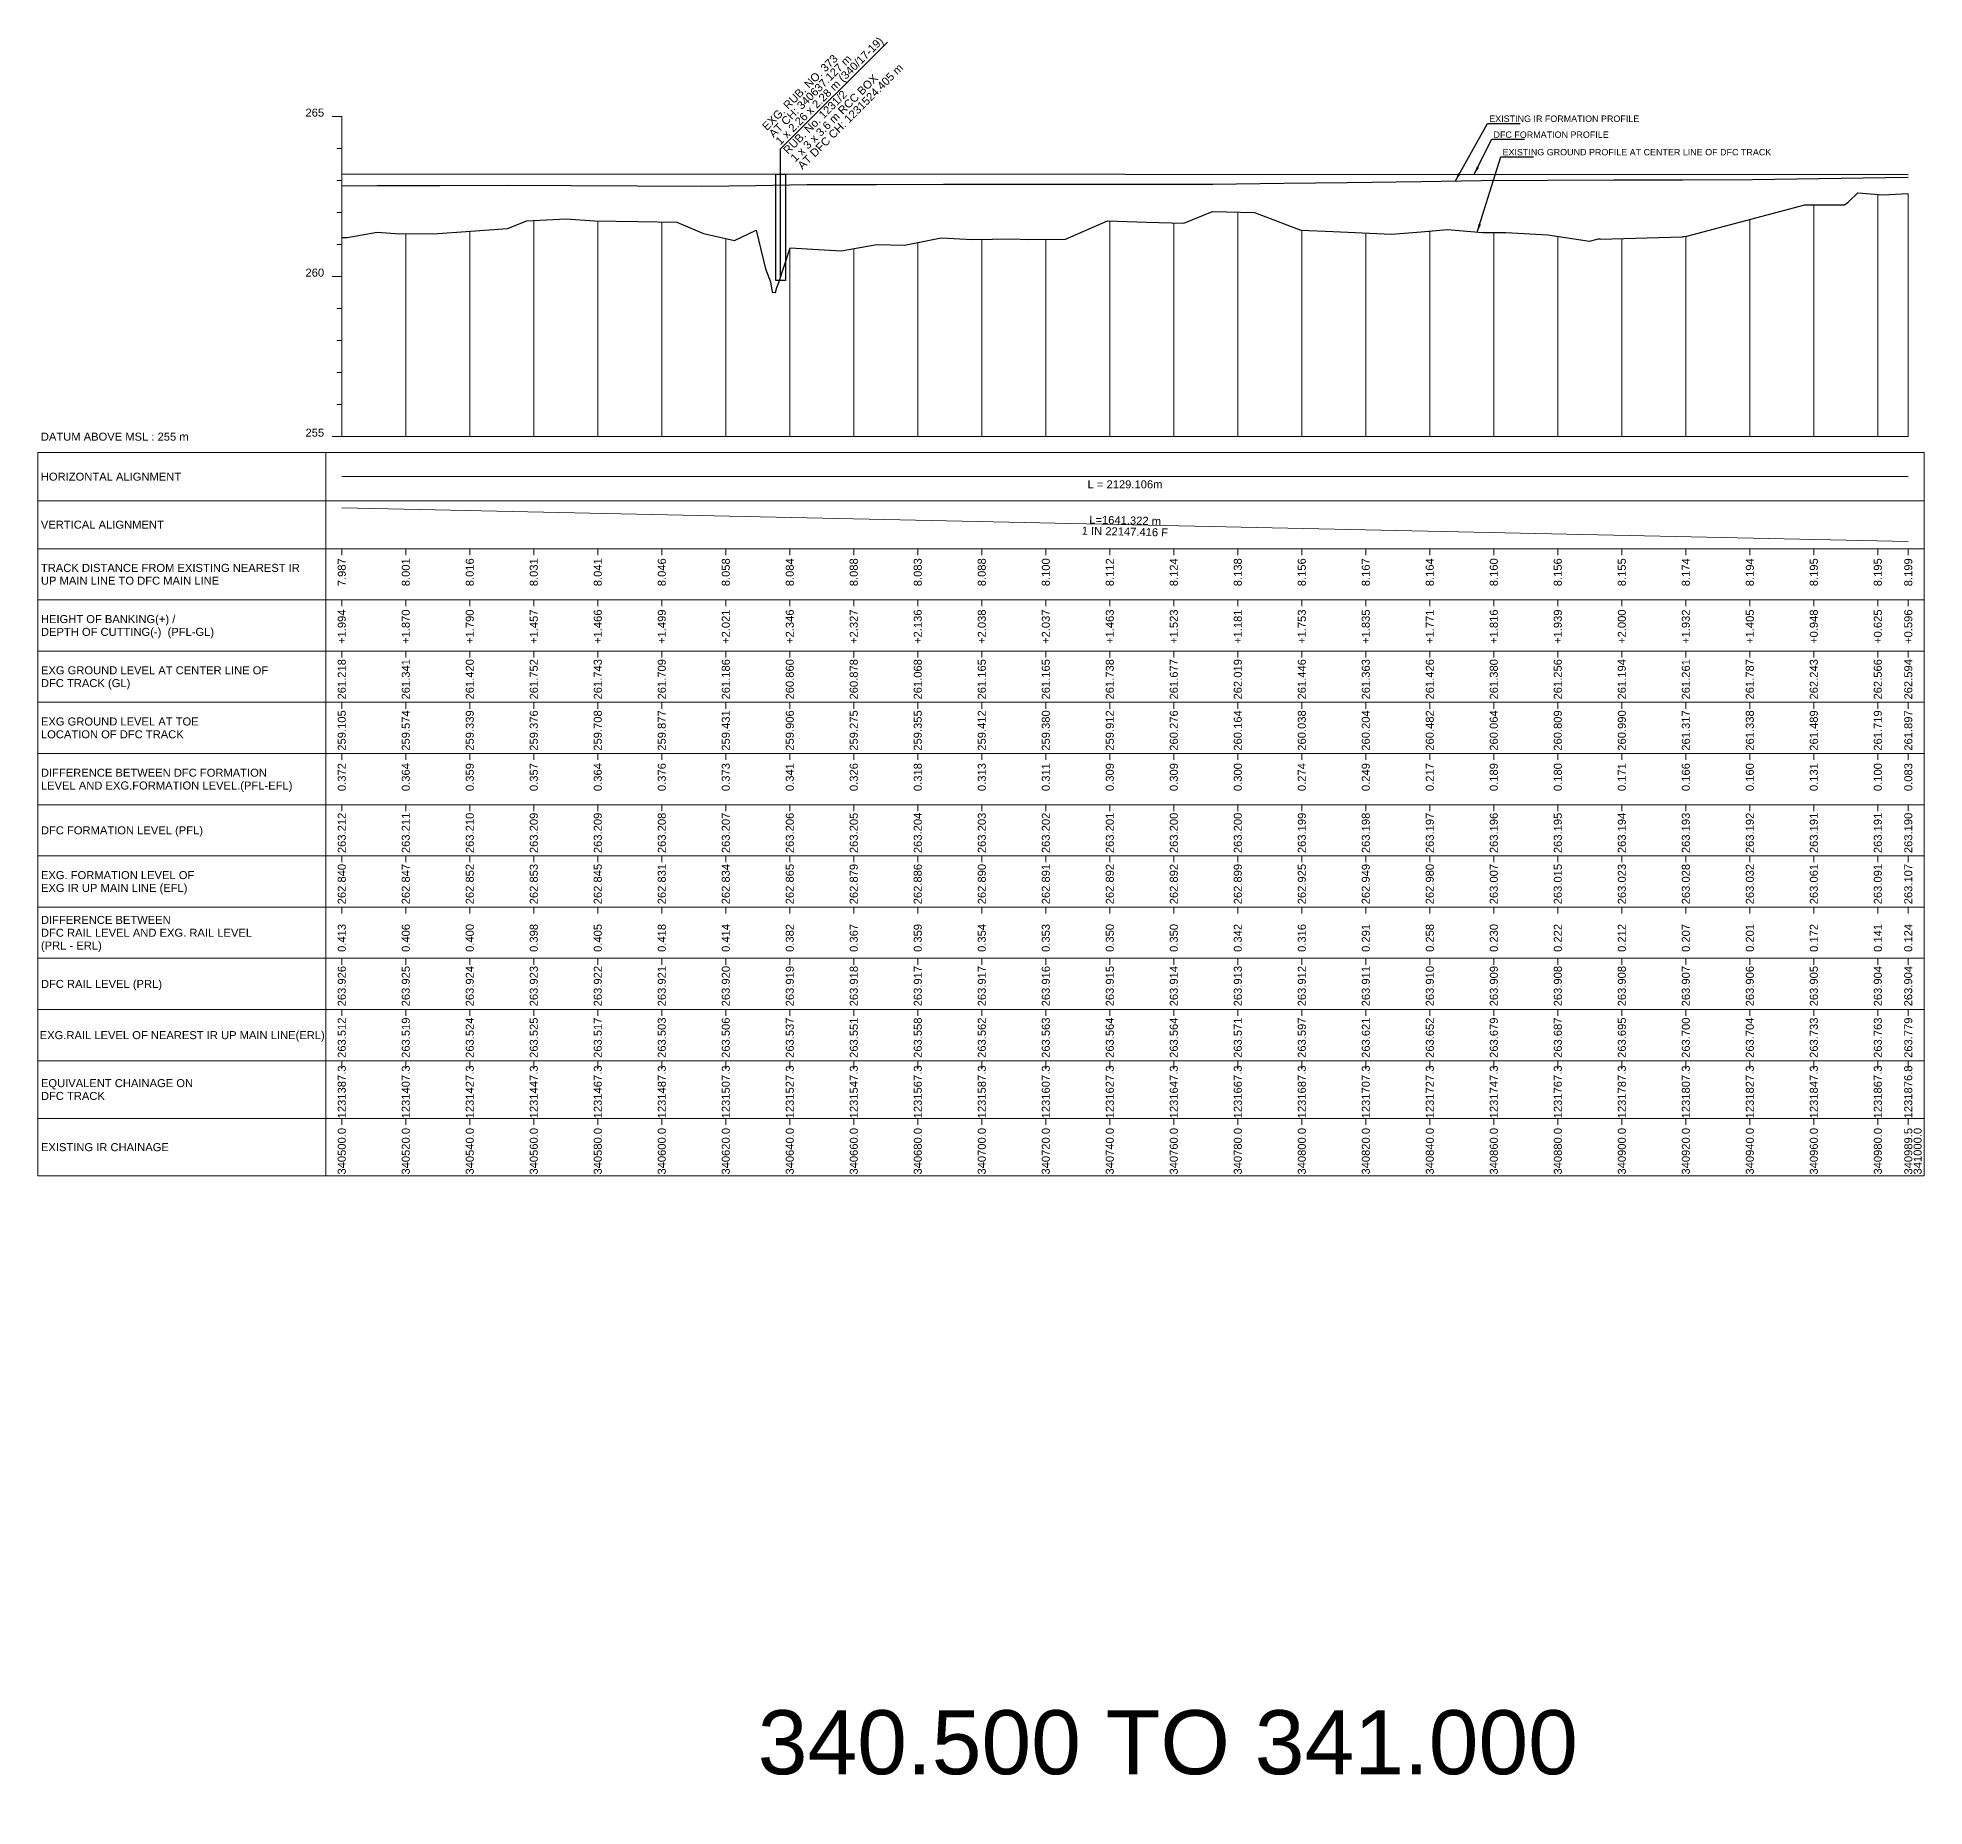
# Model space of a CAD drawing. Header units: metres. Extents: x 30905 to 43495, y -2428 to -1873.
# Drawn here: x 42905 to 43495, y -2428 to -1875 of the extents above; entities that cross this region are included whole.
import ezdxf
from ezdxf.enums import TextEntityAlignment as Align

# ---------------------------------------------------------------- set-up
doc = ezdxf.new("R2010")
doc.units = ezdxf.units.M
doc.header["$MEASUREMENT"] = 0
for name, color, linetype, lineweight in [('LS BRIDGE INDICATION', 10, 'Continuous', 30), ('LS CUT FILL', 10, 'Continuous', 0), ('LS DATUM', 7, 'Continuous', 0), ('LS DATUM X', 7, 'Continuous', 0), ('LS DATUM Y', 7, 'Continuous', 0), ('LS DIFF. EXG.RL & PRO. RL', 10, 'Continuous', 0), ('LS DIFF. PFL & EFL', 10, 'Continuous', 0), ('LS EXG FL', 7, 'Continuous', 0), ('LS EXG GL', 7, 'Continuous', 0), ('LS EXG GL AT PRO TOE', 7, 'Continuous', 0), ('LS EXG IR CH', 7, 'Continuous', 0), ('LS EXG RL', 7, 'Continuous', 0), ('LS EXG. FL', 7, 'Continuous', 0), ('LS EXG. GL', 7, 'Continuous', 0), ('LS EXG. GL AT PRO. TOE', 7, 'Continuous', 0), ('LS EXG. IR CH', 7, 'Continuous', 0), ('LS EXG. RL', 7, 'Continuous', 0), ('LS FRAME', 7, 'Continuous', 0), ('LS HORIZONTAL ALIGNMENT', 10, 'Continuous', 0), ('LS PFL-EFL', 10, 'Continuous', 0), ('LS PRL-ERL', 10, 'Continuous', 0), ('LS PRO FL', 10, 'Continuous', 0), ('LS PRO. CUT & FILL', 10, 'Continuous', 0), ('LS PRO. DFCC CH', 10, 'Continuous', 0), ('LS PRO. FL', 10, 'Continuous', 0), ('LS PRO. RL', 10, 'Continuous', 0), ('LS PROFILE EXG FL', 7, 'Continuous', 25), ('LS PROFILE EXG GL', 7, 'Continuous', 30), ('LS PROFILE PRO FL', 1, 'Continuous', 30), ('LS TICKS', 7, 'Continuous', 0), ('LS TRACK CENTER', 10, 'Continuous', 0), ("LS TRACK CENTER's", 10, 'Continuous', 0), ('LS VERTICAL ALIGNMENT', 10, 'Continuous', 0), ('Profile Grid', 7, 'Continuous', 0)]:
    doc.layers.add(name, color=color, linetype=linetype, lineweight=lineweight)
doc.layers.add("LS BRIDGE'S", color=7, linetype='Continuous')
doc.layers.add('ref text', color=3, linetype='Continuous')
doc.styles.get("Standard").update_dxf_attribs({"font": 'arial.ttf'})
doc.styles.add('Style-Arial', font='arial.ttf')
doc.styles.add('StyleArial', font='arial.ttf')
doc.dimstyles.get("Standard").update_dxf_attribs({"dimtxt": 5, "dimasz": 0.18, "dimexe": 0.18, "dimexo": 0.0625, "dimgap": 0.09, "dimtad": 0, "dimtih": 1, "dimtoh": 1, "dimdec": 4, "dimzin": 0, "dimdsep": 46, "dimtxsty": 'Standard', "dimcen": 0.09, "dimadec": 0, "dimazin": 0, "dimtfac": 1, "dimtdec": 4, "dimtofl": 0, "dimtmove": 0, "dimatfit": 3, "dimfxl": 1, "dimtolj": 1, "dimtzin": 0, "dimarcsym": 0})

msp = doc.modelspace()

# ---------------------------------------------------------------- linework, layer by layer
at = {"layer": 'LS BRIDGE INDICATION'}
msp.add_lwpolyline([(43135.63, -1917.93), (43138.63, -1917.93), (43138.63, -1951.2), (43135.63, -1951.2)], close=True, dxfattribs=at)
at = {"layer": "LS BRIDGE'S"}
msp.add_lwpolyline([(43137.13, -1950.14), (43137.13, -1910.08), (43170.51, -1876.69)], dxfattribs=at)
at = {"layer": 'LS DATUM X', "color": 7, "linetype": 'Continuous', "lineweight": 0}
msp.add_line((43000, -2000), (43489.52, -2000), dxfattribs=at)
at = {"layer": 'LS DATUM Y', "color": 7, "linetype": 'Continuous', "lineweight": 0}
for p, q in [((42997, -1900), (43000, -1900)), ((42997, -1900), (43000, -1900)), ((43000, -2000), (43000, -1900)), ((42998.5, -1910), (43000, -1910)), ((42998.5, -1920), (43000, -1920)), ((42998.5, -1930), (43000, -1930)), ((42998.5, -1940), (43000, -1940)), ((42997, -1950), (43000, -1950)), ((42998.5, -1960), (43000, -1960)), ((42998.5, -1970), (43000, -1970)), ((42998.5, -1980), (43000, -1980)), ((42998.5, -1990), (43000, -1990)), ((42997, -2000), (43000, -2000))]:
    msp.add_line(p, q, dxfattribs=at)
at = {"layer": 'LS FRAME'}
for points in [[(42995, -2231), (42905, -2231), (42905, -2005)], [(42905, -2005), (42995, -2005)], [(42995, -2020), (42905, -2020)], [(42995, -2035), (42905, -2035)], [(42995, -2051), (42905, -2051)], [(42905, -2051), (42995, -2051)], [(42995, -2067), (42905, -2067)], [(42905, -2067), (42995, -2067)], [(42995, -2083), (42905, -2083)], [(42905, -2083), (42995, -2083)], [(42995, -2099), (42905, -2099)], [(42995, -2115), (42905, -2115)], [(42905, -2115), (42995, -2115)], [(42995, -2131), (42905, -2131)], [(42905, -2131), (42995, -2131)], [(42995, -2147), (42905, -2147)], [(42905, -2147), (42995, -2147)], [(42995, -2163), (42905, -2163)], [(42905, -2163), (42995, -2163)], [(42995, -2179), (42905, -2179)], [(42995, -2195), (42905, -2195)], [(42995, -2213), (42905, -2213)]]:
    msp.add_lwpolyline(points, dxfattribs=at)
at = {"layer": 'LS FRAME', "color": 7, "linetype": 'Continuous', "lineweight": 0, "flags": 128}
for points in [[(42995, -2020), (43494.52, -2020), (43494.52, -2005), (42995, -2005), (42995, -2020)], [(42995, -2035), (43494.52, -2035), (43494.52, -2020), (42995, -2020), (42995, -2035)], [(42995, -2051), (43494.52, -2051), (43494.52, -2035), (42995, -2035), (42995, -2051)], [(42995, -2067), (43494.52, -2067), (43494.52, -2051), (42995, -2051), (42995, -2067)], [(42995, -2083), (43494.52, -2083), (43494.52, -2067), (42995, -2067), (42995, -2083)], [(42995, -2099), (43494.52, -2099), (43494.52, -2083), (42995, -2083), (42995, -2099)], [(42995, -2115), (43494.52, -2115), (43494.52, -2099), (42995, -2099), (42995, -2115)], [(42995, -2131), (43494.52, -2131), (43494.52, -2115), (42995, -2115), (42995, -2131)], [(42995, -2147), (43494.52, -2147), (43494.52, -2131), (42995, -2131), (42995, -2147)], [(42995, -2163), (43494.52, -2163), (43494.52, -2147), (42995, -2147), (42995, -2163)], [(42995, -2179), (43494.52, -2179), (43494.52, -2163), (42995, -2163), (42995, -2179)], [(42995, -2195), (43494.52, -2195), (43494.52, -2179), (42995, -2179), (42995, -2195)], [(42995, -2213), (43494.52, -2213), (43494.52, -2195), (42995, -2195), (42995, -2213)], [(42995, -2231), (43494.52, -2231), (43494.52, -2213), (42995, -2213), (42995, -2231)]]:
    msp.add_lwpolyline(points, close=True, dxfattribs=at)
at = {"layer": 'LS FRAME', "color": 7, "linetype": 'Continuous', "lineweight": 0}
msp.add_3dface([(42995, -2099), (42915, -2099), (42915, -2099)], dxfattribs=at)
at = {"layer": 'LS HORIZONTAL ALIGNMENT', "lineweight": 0, "flags": 128}
msp.add_lwpolyline([(43000, -2012.5), (43489.52, -2012.5)], dxfattribs=at)
at = {"layer": 'LS PROFILE EXG FL'}
msp.add_lwpolyline([(43000, -1921.6), (43011.02, -1921.55), (43030.68, -1921.5), (43051.68, -1921.45), (43071.63, -1921.49), (43092.39, -1921.63), (43112.54, -1921.77), (43129.37, -1921.51), (43145.34, -1921.26), (43167.16, -1921.18), (43188.01, -1921.1), (43209.49, -1921.09), (43230.37, -1921.08), (43251.43, -1921.06), (43272.17, -1921.11), (43294.39, -1920.81), (43314.19, -1920.6), (43337.19, -1920.24), (43356.15, -1919.94), (43376.8, -1919.86), (43397.63, -1919.77), (43419.12, -1919.72), (43440.83, -1919.67), (43461.6, -1919.37), (43482.36, -1919.06), (43489.52, -1918.93)], dxfattribs=at)
at = {"layer": 'LS PROFILE EXG GL', "flags": 128}
msp.add_lwpolyline([(43000, -1937.82), (43001.65, -1937.82), (43011.11, -1936.08), (43018.12, -1936.59), (43029.98, -1936.54), (43038.83, -1935.88), (43051.77, -1934.99), (43057.83, -1932.61), (43070.17, -1931.91), (43079.03, -1932.55), (43092.48, -1932.78), (43104.72, -1932.99), (43113.07, -1936.57), (43122.69, -1938.75), (43129.46, -1935.51), (43132.42, -1947.52), (43134.03, -1951.64), (43134.53, -1954.89), (43135.55, -1954.95), (43135.98, -1953.43), (43136.56, -1951.88), (43140.13, -1941.02), (43156.09, -1941.92), (43167.25, -1939.92), (43175.9, -1940.13), (43187.36, -1937.86), (43197.14, -1938.39), (43209.58, -1938.21), (43209.58, -1938.21), (43214.52, -1938.43), (43226.19, -1938.26), (43239.26, -1932.59), (43251.52, -1932.96), (43251.52, -1932.97), (43263.1, -1933.32), (43272.15, -1929.66), (43285.27, -1929.92), (43294.48, -1933.5), (43299.72, -1935.53), (43309.77, -1935.94), (43328.01, -1936.71), (43337.28, -1935.96), (43337.28, -1935.96), (43345.52, -1935.29), (43356.45, -1936.2), (43363.72, -1936.19), (43376.89, -1936.98), (43389.9, -1938.92), (43392.29, -1938.31), (43392.64, -1938.23), (43392.9, -1938.18), (43393.14, -1938.19), (43393.28, -1938.25), (43419, -1937.52), (43419.21, -1937.48), (43419.26, -1937.5), (43419.39, -1937.48), (43420.3, -1937.35), (43457.21, -1927.56), (43469.62, -1927.58), (43470.71, -1926.72), (43473.78, -1923.81), (43481.67, -1924.48), (43489.52, -1924.06)], dxfattribs=at)
at = {"layer": 'LS PROFILE PRO FL'}
msp.add_line((43000, -1917.88), (43489.52, -1918.1), dxfattribs=at)
at = {"layer": 'LS TICKS', "color": 7, "linetype": 'Continuous', "lineweight": 0, "flags": 128}
for points in [[(43000, -2037), (43000, -2035)], [(43020, -2037), (43020, -2035)], [(43040, -2037), (43040, -2035)], [(43060, -2037), (43060, -2035)], [(43080, -2037), (43080, -2035)], [(43100, -2037), (43100, -2035)], [(43120, -2037), (43120, -2035)], [(43140, -2037), (43140, -2035)], [(43159.99, -2037), (43159.99, -2035)], [(43179.99, -2037), (43179.99, -2035)], [(43200, -2037), (43200, -2035)], [(43220, -2037), (43220, -2035)], [(43240, -2037), (43240, -2035)], [(43260, -2037), (43260, -2035)], [(43280, -2037), (43280, -2035)], [(43300, -2037), (43300, -2035)], [(43319.99, -2037), (43319.99, -2035)], [(43339.99, -2037), (43339.99, -2035)], [(43359.99, -2037), (43359.99, -2035)], [(43379.99, -2037), (43379.99, -2035)], [(43400, -2037), (43400, -2035)], [(43420, -2037), (43420, -2035)], [(43440, -2037), (43440, -2035)], [(43459.99, -2037), (43459.99, -2035)], [(43479.99, -2037), (43479.99, -2035)], [(43489.52, -2037), (43489.52, -2035)], [(43000, -2053), (43000, -2051)], [(43020, -2053), (43020, -2051)], [(43040, -2053), (43040, -2051)], [(43060, -2053), (43060, -2051)], [(43080, -2053), (43080, -2051)], [(43100, -2053), (43100, -2051)], [(43120, -2053), (43120, -2051)], [(43140, -2053), (43140, -2051)], [(43159.99, -2053), (43159.99, -2051)], [(43179.99, -2053), (43179.99, -2051)], [(43200, -2053), (43200, -2051)], [(43220, -2053), (43220, -2051)], [(43240, -2053), (43240, -2051)], [(43260, -2053), (43260, -2051)], [(43280, -2053), (43280, -2051)], [(43300, -2053), (43300, -2051)], [(43319.99, -2053), (43319.99, -2051)], [(43339.99, -2053), (43339.99, -2051)], [(43359.99, -2053), (43359.99, -2051)], [(43379.99, -2053), (43379.99, -2051)], [(43400, -2053), (43400, -2051)], [(43420, -2053), (43420, -2051)], [(43440, -2053), (43440, -2051)], [(43459.99, -2053), (43459.99, -2051)], [(43479.99, -2053), (43479.99, -2051)], [(43489.52, -2053), (43489.52, -2051)], [(43000, -2069), (43000, -2067)], [(43020, -2069), (43020, -2067)], [(43040, -2069), (43040, -2067)], [(43060, -2069), (43060, -2067)], [(43080, -2069), (43080, -2067)], [(43100, -2069), (43100, -2067)], [(43120, -2069), (43120, -2067)], [(43140, -2069), (43140, -2067)], [(43159.99, -2069), (43159.99, -2067)], [(43179.99, -2069), (43179.99, -2067)], [(43200, -2069), (43200, -2067)], [(43220, -2069), (43220, -2067)], [(43240, -2069), (43240, -2067)], [(43260, -2069), (43260, -2067)], [(43280, -2069), (43280, -2067)], [(43300, -2069), (43300, -2067)], [(43319.99, -2069), (43319.99, -2067)], [(43339.99, -2069), (43339.99, -2067)], [(43359.99, -2069), (43359.99, -2067)], [(43379.99, -2069), (43379.99, -2067)], [(43400, -2069), (43400, -2067)], [(43420, -2069), (43420, -2067)], [(43440, -2069), (43440, -2067)], [(43459.99, -2069), (43459.99, -2067)], [(43479.99, -2069), (43479.99, -2067)], [(43489.52, -2069), (43489.52, -2067)], [(43000, -2085), (43000, -2083)], [(43020, -2085), (43020, -2083)], [(43040, -2085), (43040, -2083)], [(43060, -2085), (43060, -2083)], [(43080, -2085), (43080, -2083)], [(43100, -2085), (43100, -2083)], [(43120, -2085), (43120, -2083)], [(43140, -2085), (43140, -2083)], [(43159.99, -2085), (43159.99, -2083)], [(43179.99, -2085), (43179.99, -2083)], [(43200, -2085), (43200, -2083)], [(43220, -2085), (43220, -2083)], [(43240, -2085), (43240, -2083)], [(43260, -2085), (43260, -2083)], [(43280, -2085), (43280, -2083)], [(43300, -2085), (43300, -2083)], [(43319.99, -2085), (43319.99, -2083)], [(43339.99, -2085), (43339.99, -2083)], [(43359.99, -2085), (43359.99, -2083)], [(43379.99, -2085), (43379.99, -2083)], [(43400, -2085), (43400, -2083)], [(43420, -2085), (43420, -2083)], [(43440, -2085), (43440, -2083)], [(43459.99, -2085), (43459.99, -2083)], [(43479.99, -2085), (43479.99, -2083)], [(43489.52, -2085), (43489.52, -2083)], [(43000, -2101), (43000, -2099)], [(43020, -2101), (43020, -2099)], [(43040, -2101), (43040, -2099)], [(43060, -2101), (43060, -2099)], [(43080, -2101), (43080, -2099)], [(43100, -2101), (43100, -2099)], [(43120, -2101), (43120, -2099)], [(43140, -2101), (43140, -2099)], [(43159.99, -2101), (43159.99, -2099)], [(43179.99, -2101), (43179.99, -2099)], [(43200, -2101), (43200, -2099)], [(43220, -2101), (43220, -2099)], [(43240, -2101), (43240, -2099)], [(43260, -2101), (43260, -2099)], [(43280, -2101), (43280, -2099)], [(43300, -2101), (43300, -2099)], [(43319.99, -2101), (43319.99, -2099)], [(43339.99, -2101), (43339.99, -2099)], [(43359.99, -2101), (43359.99, -2099)], [(43379.99, -2101), (43379.99, -2099)], [(43400, -2101), (43400, -2099)], [(43420, -2101), (43420, -2099)], [(43440, -2101), (43440, -2099)], [(43459.99, -2101), (43459.99, -2099)], [(43479.99, -2101), (43479.99, -2099)], [(43489.52, -2101), (43489.52, -2099)], [(43000, -2117), (43000, -2115)], [(43020, -2117), (43020, -2115)], [(43040, -2117), (43040, -2115)], [(43060, -2117), (43060, -2115)], [(43080, -2117), (43080, -2115)], [(43100, -2117), (43100, -2115)], [(43120, -2117), (43120, -2115)], [(43140, -2117), (43140, -2115)], [(43159.99, -2117), (43159.99, -2115)], [(43179.99, -2117), (43179.99, -2115)], [(43200, -2117), (43200, -2115)], [(43220, -2117), (43220, -2115)], [(43240, -2117), (43240, -2115)], [(43260, -2117), (43260, -2115)], [(43280, -2117), (43280, -2115)], [(43300, -2117), (43300, -2115)], [(43319.99, -2117), (43319.99, -2115)], [(43339.99, -2117), (43339.99, -2115)], [(43359.99, -2117), (43359.99, -2115)], [(43379.99, -2117), (43379.99, -2115)], [(43400, -2117), (43400, -2115)], [(43420, -2117), (43420, -2115)], [(43440, -2117), (43440, -2115)], [(43459.99, -2117), (43459.99, -2115)], [(43479.99, -2117), (43479.99, -2115)], [(43489.52, -2117), (43489.52, -2115)], [(43000, -2133), (43000, -2131)], [(43020, -2133), (43020, -2131)], [(43040, -2133), (43040, -2131)], [(43060, -2133), (43060, -2131)], [(43080, -2133), (43080, -2131)], [(43100, -2133), (43100, -2131)], [(43120, -2133), (43120, -2131)], [(43140, -2133), (43140, -2131)], [(43159.99, -2133), (43159.99, -2131)], [(43179.99, -2133), (43179.99, -2131)], [(43200, -2133), (43200, -2131)], [(43220, -2133), (43220, -2131)], [(43240, -2133), (43240, -2131)], [(43260, -2133), (43260, -2131)], [(43280, -2133), (43280, -2131)], [(43300, -2133), (43300, -2131)], [(43319.99, -2133), (43319.99, -2131)], [(43339.99, -2133), (43339.99, -2131)], [(43359.99, -2133), (43359.99, -2131)], [(43379.99, -2133), (43379.99, -2131)], [(43400, -2133), (43400, -2131)], [(43420, -2133), (43420, -2131)], [(43440, -2133), (43440, -2131)], [(43459.99, -2133), (43459.99, -2131)], [(43479.99, -2133), (43479.99, -2131)], [(43489.52, -2133), (43489.52, -2131)], [(43000, -2149), (43000, -2147)], [(43020, -2149), (43020, -2147)], [(43040, -2149), (43040, -2147)], [(43060, -2149), (43060, -2147)], [(43080, -2149), (43080, -2147)], [(43100, -2149), (43100, -2147)], [(43120, -2149), (43120, -2147)], [(43140, -2149), (43140, -2147)], [(43159.99, -2149), (43159.99, -2147)], [(43179.99, -2149), (43179.99, -2147)], [(43200, -2149), (43200, -2147)], [(43220, -2149), (43220, -2147)], [(43240, -2149), (43240, -2147)], [(43260, -2149), (43260, -2147)], [(43280, -2149), (43280, -2147)], [(43300, -2149), (43300, -2147)], [(43319.99, -2149), (43319.99, -2147)], [(43339.99, -2149), (43339.99, -2147)], [(43359.99, -2149), (43359.99, -2147)], [(43379.99, -2149), (43379.99, -2147)], [(43400, -2149), (43400, -2147)], [(43420, -2149), (43420, -2147)], [(43440, -2149), (43440, -2147)], [(43459.99, -2149), (43459.99, -2147)], [(43479.99, -2149), (43479.99, -2147)], [(43489.52, -2149), (43489.52, -2147)], [(43000, -2165), (43000, -2163)], [(43020, -2165), (43020, -2163)], [(43040, -2165), (43040, -2163)], [(43060, -2165), (43060, -2163)], [(43080, -2165), (43080, -2163)], [(43100, -2165), (43100, -2163)], [(43120, -2165), (43120, -2163)], [(43140, -2165), (43140, -2163)], [(43159.99, -2165), (43159.99, -2163)], [(43179.99, -2165), (43179.99, -2163)], [(43200, -2165), (43200, -2163)], [(43220, -2165), (43220, -2163)], [(43240, -2165), (43240, -2163)], [(43260, -2165), (43260, -2163)], [(43280, -2165), (43280, -2163)], [(43300, -2165), (43300, -2163)], [(43319.99, -2165), (43319.99, -2163)], [(43339.99, -2165), (43339.99, -2163)], [(43359.99, -2165), (43359.99, -2163)], [(43379.99, -2165), (43379.99, -2163)], [(43400, -2165), (43400, -2163)], [(43420, -2165), (43420, -2163)], [(43440, -2165), (43440, -2163)], [(43459.99, -2165), (43459.99, -2163)], [(43479.99, -2165), (43479.99, -2163)], [(43489.52, -2165), (43489.52, -2163)], [(43000, -2181), (43000, -2179)], [(43020, -2181), (43020, -2179)], [(43040, -2181), (43040, -2179)], [(43060, -2181), (43060, -2179)], [(43080, -2181), (43080, -2179)], [(43100, -2181), (43100, -2179)], [(43120, -2181), (43120, -2179)], [(43140, -2181), (43140, -2179)], [(43159.99, -2181), (43159.99, -2179)], [(43179.99, -2181), (43179.99, -2179)], [(43200, -2181), (43200, -2179)], [(43220, -2181), (43220, -2179)], [(43240, -2181), (43240, -2179)], [(43260, -2181), (43260, -2179)], [(43280, -2181), (43280, -2179)], [(43300, -2181), (43300, -2179)], [(43319.99, -2181), (43319.99, -2179)], [(43339.99, -2181), (43339.99, -2179)], [(43359.99, -2181), (43359.99, -2179)], [(43379.99, -2181), (43379.99, -2179)], [(43400, -2181), (43400, -2179)], [(43420, -2181), (43420, -2179)], [(43440, -2181), (43440, -2179)], [(43459.99, -2181), (43459.99, -2179)], [(43479.99, -2181), (43479.99, -2179)], [(43489.52, -2181), (43489.52, -2179)], [(43000, -2197), (43000, -2195)], [(43020, -2197), (43020, -2195)], [(43040, -2197), (43040, -2195)], [(43060, -2197), (43060, -2195)], [(43080, -2197), (43080, -2195)], [(43100, -2197), (43100, -2195)], [(43120, -2197), (43120, -2195)], [(43140, -2197), (43140, -2195)], [(43159.99, -2197), (43159.99, -2195)], [(43179.99, -2197), (43179.99, -2195)], [(43200, -2197), (43200, -2195)], [(43220, -2197), (43220, -2195)], [(43240, -2197), (43240, -2195)], [(43260, -2197), (43260, -2195)], [(43280, -2197), (43280, -2195)], [(43300, -2197), (43300, -2195)], [(43319.99, -2197), (43319.99, -2195)], [(43339.99, -2197), (43339.99, -2195)], [(43359.99, -2197), (43359.99, -2195)], [(43379.99, -2197), (43379.99, -2195)], [(43400, -2197), (43400, -2195)], [(43420, -2197), (43420, -2195)], [(43440, -2197), (43440, -2195)], [(43459.99, -2197), (43459.99, -2195)], [(43479.99, -2197), (43479.99, -2195)], [(43489.52, -2197), (43489.52, -2195)], [(43000, -2215), (43000, -2213)], [(43020, -2215), (43020, -2213)], [(43040, -2215), (43040, -2213)], [(43060, -2215), (43060, -2213)], [(43080, -2215), (43080, -2213)], [(43100, -2215), (43100, -2213)], [(43120, -2215), (43120, -2213)], [(43140, -2215), (43140, -2213)], [(43159.99, -2215), (43159.99, -2213)], [(43179.99, -2215), (43179.99, -2213)], [(43200, -2215), (43200, -2213)], [(43220, -2215), (43220, -2213)], [(43240, -2215), (43240, -2213)], [(43260, -2215), (43260, -2213)], [(43280, -2215), (43280, -2213)], [(43300, -2215), (43300, -2213)], [(43319.99, -2215), (43319.99, -2213)], [(43339.99, -2215), (43339.99, -2213)], [(43359.99, -2215), (43359.99, -2213)], [(43379.99, -2215), (43379.99, -2213)], [(43400, -2215), (43400, -2213)], [(43420, -2215), (43420, -2213)], [(43440, -2215), (43440, -2213)], [(43459.99, -2215), (43459.99, -2213)], [(43479.99, -2215), (43479.99, -2213)], [(43489.52, -2215), (43489.52, -2213)]]:
    msp.add_lwpolyline(points, dxfattribs=at)
at = {"layer": 'LS VERTICAL ALIGNMENT', "linetype": 'Continuous', "lineweight": 0, "flags": 128}
msp.add_lwpolyline([(43000, -2022.25), (43489.52, -2032.75)], dxfattribs=at)
at = {"layer": 'Profile Grid', "linetype": 'Continuous', "lineweight": 0, "flags": 128}
for points in [[(43459.99, -2000), (43459.99, -1927.57)], [(43479.99, -2000), (43479.99, -1924.34)], [(43489.52, -2000), (43489.52, -1924.06)], [(43060, -2000), (43060, -1932.48)], [(43080, -2000), (43080, -1932.57)], [(43100, -2000), (43100, -1932.91)], [(43240, -2000), (43240, -1932.62)], [(43260, -2000), (43260, -1933.23)], [(43280, -2000), (43280, -1929.81)], [(43440, -2000), (43440, -1932.13)], [(43000, -2000), (43000, -1937.82)], [(43020, -2000), (43020, -1936.59)], [(43040, -2000), (43040, -1935.8)], [(43120, -2000), (43120, -1938.15)], [(43179.99, -2000), (43179.99, -1939.32)], [(43200, -2000), (43200, -1938.35)], [(43220, -2000), (43220, -1938.35)], [(43300, -2000), (43300, -1935.54)], [(43319.99, -2000), (43319.99, -1936.37)], [(43339.99, -2000), (43339.99, -1935.74)], [(43359.99, -2000), (43359.99, -1936.2)], [(43379.99, -2000), (43379.99, -1937.44)], [(43400, -2000), (43400, -1938.06)], [(43420, -2000), (43420, -1937.39)], [(43140, -2000), (43140, -1941.4)], [(43159.99, -2000), (43159.99, -1941.22)]]:
    msp.add_lwpolyline(points, dxfattribs=at)

# ---------------------------------------------------------------- texts
at = {"layer": "LS BRIDGE'S"}
for s, p in [('1 x 2.26 x 2.28 m (340/17-19)', (43137.07, -1909.02)), ('EXG. RUB. NO. 373 ', (43132.87, -1904.51)), ('AT CH: 340637.127 m', (43134.97, -1906.76))]:
    msp.add_text(s, height=2.5, rotation=45.02331, dxfattribs=at).set_placement(p)
at = {"layer": "LS BRIDGE'S", "color": 10}
for s, p in [('AT DFC CH: 1231524.405 m', (43143.98, -1916.72)), ('RUB. No. 1231/2', (43139.45, -1911.98)), ('1 x 3 x 3.6 m RCC BOX', (43141.72, -1914.35))]:
    msp.add_text(s, height=2.5, rotation=45.02331, dxfattribs=at).set_placement(p)
at = {"layer": 'LS CUT FILL', "lineweight": 0, "style": 'Style-Arial'}
for s, p in [('+1.994', (43000, -2054)), ('+1.870', (43020, -2054)), ('+1.790', (43040, -2054)), ('+1.457', (43060, -2054)), ('+1.466', (43080, -2054)), ('+1.499', (43100, -2054)), ('+2.021', (43120, -2054)), ('+2.346', (43140, -2054)), ('+2.327', (43159.99, -2054)), ('+2.136', (43179.99, -2054)), ('+2.038', (43200, -2054)), ('+2.037', (43220, -2054)), ('+1.463', (43240, -2054)), ('+1.523', (43260, -2054)), ('+1.181', (43280, -2054)), ('+1.753', (43300, -2054)), ('+1.835', (43319.99, -2054)), ('+1.771', (43339.99, -2054)), ('+1.816', (43359.99, -2054)), ('+1.939', (43379.99, -2054)), ('+2.000', (43400, -2054)), ('+1.932', (43420, -2054)), ('+1.405', (43440, -2054)), ('+0.948', (43459.99, -2054)), ('+0.625', (43479.99, -2054)), ('+0.596', (43489.52, -2054))]:
    msp.add_text(s, height=2.5, rotation=90, dxfattribs=at).set_placement(p, align=Align.MIDDLE_RIGHT)
at = {"layer": 'LS DATUM', "color": 7, "style": 'StyleArial'}
msp.add_text('DATUM ABOVE MSL : 255 m', height=2.5, rotation=0.00003, dxfattribs=at).set_placement((42905.97, -2000), align=Align.MIDDLE_LEFT)
at = {"layer": 'LS DATUM Y', "color": 7, "lineweight": 0, "style": 'Style-Arial'}
for s, p in [('265', (42994.5, -1900)), ('265', (42994.5, -1900)), ('260', (42994.5, -1950)), ('255', (42994.5, -2000))]:
    msp.add_text(s, height=2.5, dxfattribs=at).set_placement(p, align=Align.RIGHT)
at = {"layer": 'LS DIFF. EXG.RL & PRO. RL', "color": 10, "style": 'StyleArial'}
for s, p in [('DIFFERENCE BETWEEN ', (42906, -2151)), ('(PRL - ERL)', (42906, -2159)), ('DFC RAIL LEVEL AND EXG. RAIL LEVEL ', (42906, -2155))]:
    msp.add_text(s, height=2.5, rotation=0.00003, dxfattribs=at).set_placement(p, align=Align.MIDDLE_LEFT)
at = {"layer": 'LS DIFF. PFL & EFL', "color": 10, "style": 'StyleArial'}
for s, p in [('DIFFERENCE BETWEEN DFC FORMATION ', (42906, -2105)), ('LEVEL AND EXG.FORMATION LEVEL.(PFL-EFL)', (42906, -2109))]:
    msp.add_text(s, height=2.5, rotation=0.00003, dxfattribs=at).set_placement(p, align=Align.MIDDLE_LEFT)
at = {"layer": 'LS EXG FL', "style": 'StyleArial'}
for s, p in [('EXG. FORMATION LEVEL OF', (42906, -2137)), ('EXG IR UP MAIN LINE (EFL)', (42906, -2141))]:
    msp.add_text(s, height=2.5, rotation=0.00003, dxfattribs=at).set_placement(p, align=Align.MIDDLE_LEFT)
at = {"layer": 'LS EXG GL', "lineweight": 0, "style": 'Style-Arial'}
for s, p in [('261.218', (43000, -2069.5)), ('261.341', (43020, -2069.5)), ('261.420', (43040, -2069.5)), ('261.752', (43060, -2069.5)), ('261.743', (43080, -2069.5)), ('261.709', (43100, -2069.5)), ('261.186', (43120, -2069.5)), ('260.860', (43140, -2069.5)), ('260.878', (43159.99, -2069.5)), ('261.068', (43179.99, -2069.5)), ('261.165', (43200, -2069.5)), ('261.165', (43220, -2069.5)), ('261.738', (43240, -2069.5)), ('261.677', (43260, -2069.5)), ('262.019', (43280, -2069.5)), ('261.446', (43300, -2069.5)), ('261.363', (43319.99, -2069.5)), ('261.426', (43339.99, -2069.5)), ('261.380', (43359.99, -2069.5)), ('261.256', (43379.99, -2069.5)), ('261.194', (43400, -2069.5)), ('261.261', (43420, -2069.5)), ('261.787', (43440, -2069.5)), ('262.243', (43459.99, -2069.5)), ('262.566', (43479.99, -2069.5)), ('262.594', (43489.52, -2069.5))]:
    msp.add_text(s, height=2.5, rotation=90, dxfattribs=at).set_placement(p, align=Align.MIDDLE_RIGHT)
at = {"layer": 'LS EXG GL AT PRO TOE', "color": 7, "style": 'StyleArial'}
for s, p in [('EXG GROUND LEVEL AT TOE', (42906, -2089)), ('LOCATION OF DFC TRACK', (42906, -2093))]:
    msp.add_text(s, height=2.5, rotation=0.00003, dxfattribs=at).set_placement(p, align=Align.MIDDLE_LEFT)
at = {"layer": 'LS EXG IR CH', "style": 'Style-Arial'}
for s, p in [('340500.0', (43000, -2216)), ('340520.0', (43020, -2216)), ('340540.0', (43040, -2216)), ('340560.0', (43060, -2216)), ('340580.0', (43080, -2216)), ('340600.0', (43100, -2216)), ('340620.0', (43120, -2216)), ('340640.0', (43140, -2216)), ('340660.0', (43160, -2216)), ('340680.0', (43180, -2216)), ('340700.0', (43200, -2216)), ('340720.0', (43220, -2216)), ('340740.0', (43240, -2216)), ('340760.0', (43260, -2216)), ('340780.0', (43280, -2216)), ('340800.0', (43300, -2216)), ('340820.0', (43320, -2216)), ('340840.0', (43340, -2216)), ('340860.0', (43360, -2216)), ('340880.0', (43380, -2216)), ('340900.0', (43400, -2216)), ('340920.0', (43420, -2216)), ('340940.0', (43440, -2216)), ('340960.0', (43460, -2216)), ('340980.0', (43480, -2216)), ('340989.5', (43489.52, -2216)), ('341000.0', (43492.43, -2215.97))]:
    msp.add_text(s, height=2.5, rotation=90, dxfattribs=at).set_placement(p, align=Align.MIDDLE_RIGHT)
at = {"layer": 'LS EXG RL', "style": 'Style-Arial'}
for s, p in [('263.512', (43000, -2181.5)), ('263.519', (43020, -2181.5)), ('263.524', (43040, -2181.5)), ('263.525', (43060, -2181.5)), ('263.517', (43080, -2181.5)), ('263.503', (43100, -2181.5)), ('263.506', (43120, -2181.5)), ('263.537', (43140, -2181.5)), ('263.551', (43160, -2181.5)), ('263.558', (43180, -2181.5)), ('263.562', (43200, -2181.5)), ('263.563', (43220, -2181.5)), ('263.564', (43240, -2181.5)), ('263.564', (43260, -2181.5)), ('263.571', (43280, -2181.5)), ('263.597', (43300, -2181.5)), ('263.621', (43320, -2181.5)), ('263.652', (43340, -2181.5)), ('263.679', (43360, -2181.5)), ('263.687', (43380, -2181.5)), ('263.695', (43400, -2181.5)), ('263.700', (43420, -2181.5)), ('263.704', (43440, -2181.5)), ('263.733', (43460, -2181.5)), ('263.763', (43480, -2181.5)), ('263.779', (43489.52, -2181.5))]:
    msp.add_text(s, height=2.5, rotation=90, dxfattribs=at).set_placement(p, align=Align.MIDDLE_RIGHT)
at = {"layer": 'LS EXG. FL'}
for s, p in [('262.840', (43000, -2133.5)), ('262.847', (43020, -2133.5)), ('262.852', (43040, -2133.5)), ('262.853', (43060, -2133.5)), ('262.845', (43080, -2133.5)), ('262.831', (43100, -2133.5)), ('262.834', (43120, -2133.5)), ('262.865', (43140, -2133.5)), ('262.879', (43159.99, -2133.5)), ('262.886', (43179.99, -2133.5)), ('262.890', (43200, -2133.5)), ('262.891', (43220, -2133.5)), ('262.892', (43240, -2133.5)), ('262.892', (43260, -2133.5)), ('262.899', (43280, -2133.5)), ('262.925', (43300, -2133.5)), ('262.949', (43319.99, -2133.5)), ('262.980', (43339.99, -2133.5)), ('263.007', (43359.99, -2133.5)), ('263.015', (43379.99, -2133.5)), ('263.023', (43400, -2133.5)), ('263.028', (43420, -2133.5)), ('263.032', (43440, -2133.5)), ('263.061', (43459.99, -2133.5)), ('263.091', (43479.99, -2133.5)), ('263.107', (43489.52, -2133.5))]:
    msp.add_text(s, height=2.5, rotation=90, dxfattribs=at).set_placement(p, align=Align.MIDDLE_RIGHT)
at = {"layer": 'LS EXG. GL', "color": 7, "style": 'StyleArial'}
for s, p in [('EXG GROUND LEVEL AT CENTER LINE OF ', (42906, -2073)), ('DFC TRACK (GL)', (42906, -2077))]:
    msp.add_text(s, height=2.5, rotation=0.00003, dxfattribs=at).set_placement(p, align=Align.MIDDLE_LEFT)
at = {"layer": 'LS EXG. GL AT PRO. TOE'}
for s, p in [('259.105', (43000, -2085.5)), ('259.574', (43020, -2085.5)), ('259.339', (43040, -2085.5)), ('259.376', (43060, -2085.5)), ('259.708', (43080, -2085.5)), ('259.877', (43100, -2085.5)), ('259.431', (43120, -2085.5)), ('259.906', (43140, -2085.5)), ('259.275', (43159.99, -2085.5)), ('259.355', (43179.99, -2085.5)), ('259.412', (43200, -2085.5)), ('259.380', (43220, -2085.5)), ('259.912', (43240, -2085.5)), ('260.276', (43260, -2085.5)), ('260.164', (43280, -2085.5)), ('260.038', (43300, -2085.5)), ('260.204', (43319.99, -2085.5)), ('260.482', (43339.99, -2085.5)), ('260.064', (43359.99, -2085.5)), ('260.809', (43379.99, -2085.5)), ('260.990', (43400, -2085.5)), ('261.317', (43420, -2085.5)), ('261.338', (43440, -2085.5)), ('261.489', (43459.99, -2085.5)), ('261.719', (43479.99, -2085.5)), ('261.897', (43489.52, -2085.5))]:
    msp.add_text(s, height=2.5, rotation=90, dxfattribs=at).set_placement(p, align=Align.MIDDLE_RIGHT)
at = {"layer": 'LS EXG. IR CH', "style": 'StyleArial'}
msp.add_text('EXISTING IR CHAINAGE', height=2.5, rotation=0.00003, dxfattribs=at).set_placement((42906, -2222), align=Align.MIDDLE_LEFT)
at = {"layer": 'LS EXG. RL', "style": 'StyleArial'}
msp.add_text('EXG.RAIL LEVEL OF NEAREST IR UP MAIN LINE(ERL)', height=2.5, rotation=0.00003, dxfattribs=at).set_placement((42905.61, -2187), align=Align.MIDDLE_LEFT)
at = {"layer": 'LS HORIZONTAL ALIGNMENT', "style": 'StyleArial'}
msp.add_text('HORIZONTAL ALIGNMENT', height=2.5, rotation=0.00003, dxfattribs=at).set_placement((42905.97, -2012.5), align=Align.MIDDLE_LEFT)
at = {"layer": 'LS HORIZONTAL ALIGNMENT', "lineweight": 0, "insert": (43244.76, -2014.92), "char_height": 2.5, "attachment_point": 5, "line_spacing_factor": 0.6, "style": 'Style-Arial'}
msp.add_mtext('L = 2129.106m', dxfattribs=at)
at = {"layer": 'LS PFL-EFL'}
for s, p in [('0.372', (43000, -2102)), ('0.364', (43020, -2102)), ('0.359', (43040, -2102)), ('0.357', (43060, -2102)), ('0.364', (43080, -2102)), ('0.376', (43100, -2102)), ('0.373', (43120, -2102)), ('0.341', (43140, -2102)), ('0.326', (43159.99, -2102)), ('0.318', (43179.99, -2102)), ('0.313', (43200, -2102)), ('0.311', (43220, -2102)), ('0.309', (43240, -2102)), ('0.309', (43260, -2102)), ('0.300', (43280, -2102)), ('0.274', (43300, -2102)), ('0.249', (43319.99, -2102)), ('0.217', (43339.99, -2102)), ('0.189', (43359.99, -2102)), ('0.180', (43379.99, -2102)), ('0.171', (43400, -2102)), ('0.166', (43420, -2102)), ('0.160', (43440, -2102)), ('0.131', (43459.99, -2102)), ('0.100', (43479.99, -2102)), ('0.083', (43489.52, -2102))]:
    msp.add_text(s, height=2.5, rotation=90, dxfattribs=at).set_placement(p, align=Align.MIDDLE_RIGHT)
at = {"layer": 'LS PRL-ERL'}
for s, p in [('0.413', (43001.25, -2161)), ('0.406', (43021.25, -2161)), ('0.400', (43041.25, -2161)), ('0.398', (43061.25, -2161)), ('0.405', (43081.25, -2161)), ('0.418', (43101.25, -2161)), ('0.414', (43121.25, -2161)), ('0.382', (43141.25, -2161)), ('0.367', (43161.25, -2161)), ('0.359', (43181.25, -2161)), ('0.354', (43201.25, -2161)), ('0.353', (43221.25, -2161)), ('0.350', (43241.25, -2161)), ('0.350', (43261.25, -2161)), ('0.342', (43281.25, -2161)), ('0.316', (43301.25, -2161)), ('0.291', (43321.25, -2161)), ('0.258', (43341.25, -2161)), ('0.230', (43361.25, -2161)), ('0.222', (43381.25, -2161)), ('0.212', (43401.25, -2161)), ('0.207', (43421.25, -2161)), ('0.201', (43441.25, -2161)), ('0.172', (43461.25, -2161)), ('0.141', (43481.25, -2161)), ('0.124', (43490.75, -2161))]:
    msp.add_text(s, height=2.5, rotation=90, dxfattribs=at).set_placement(p)
at = {"layer": 'LS PRO FL', "lineweight": 0, "style": 'Style-Arial'}
for s, p in [('263.212', (43000, -2117.5)), ('263.211', (43020, -2117.5)), ('263.210', (43040, -2117.5)), ('263.209', (43060, -2117.5)), ('263.209', (43080, -2117.5)), ('263.208', (43100, -2117.5)), ('263.207', (43120, -2117.5)), ('263.206', (43140, -2117.5)), ('263.205', (43159.99, -2117.5)), ('263.204', (43179.99, -2117.5)), ('263.203', (43200, -2117.5)), ('263.202', (43220, -2117.5)), ('263.201', (43240, -2117.5)), ('263.200', (43260, -2117.5)), ('263.200', (43280, -2117.5)), ('263.199', (43300, -2117.5)), ('263.198', (43319.99, -2117.5)), ('263.197', (43339.99, -2117.5)), ('263.196', (43359.99, -2117.5)), ('263.195', (43379.99, -2117.5)), ('263.194', (43400, -2117.5)), ('263.193', (43420, -2117.5)), ('263.192', (43440, -2117.5)), ('263.191', (43459.99, -2117.5)), ('263.191', (43479.99, -2117.5)), ('263.190', (43489.52, -2117.5))]:
    msp.add_text(s, height=2.5, rotation=90, dxfattribs=at).set_placement(p, align=Align.MIDDLE_RIGHT)
at = {"layer": 'LS PRO. CUT & FILL', "color": 10, "style": 'StyleArial'}
for s, p in [('HEIGHT OF BANKING(+) /', (42906, -2057)), ('DEPTH OF CUTTING(-)  (PFL-GL)', (42906, -2061))]:
    msp.add_text(s, height=2.5, rotation=0.00003, dxfattribs=at).set_placement(p, align=Align.MIDDLE_LEFT)
at = {"layer": 'LS PRO. DFCC CH'}
for s, p in [('1231387.3', (43001.25, -2213)), ('1231407.3', (43021.25, -2213)), ('1231427.3', (43041.25, -2213)), ('1231447.3', (43061.25, -2213)), ('1231467.3', (43081.25, -2213)), ('1231487.3', (43101.25, -2213)), ('1231507.3', (43121.25, -2213)), ('1231527.3', (43141.25, -2213)), ('1231547.3', (43161.25, -2213)), ('1231567.3', (43181.25, -2213)), ('1231587.3', (43201.25, -2213)), ('1231607.3', (43221.25, -2213)), ('1231627.3', (43241.25, -2213)), ('1231647.3', (43261.25, -2213)), ('1231667.3', (43281.25, -2213)), ('1231687.3', (43301.25, -2213)), ('1231707.3', (43321.25, -2213)), ('1231727.3', (43341.25, -2213)), ('1231747.3', (43361.25, -2213)), ('1231767.3', (43381.25, -2213)), ('1231787.3', (43401.25, -2213)), ('1231807.3', (43421.25, -2213)), ('1231827.3', (43441.25, -2213)), ('1231847.3', (43461.25, -2213)), ('1231867.3', (43481.25, -2213)), ('1231876.8', (43490.75, -2213))]:
    msp.add_text(s, height=2.5, rotation=90, dxfattribs=at).set_placement(p)
at = {"layer": 'LS PRO. DFCC CH', "color": 10, "style": 'Style-Arial'}
for s, p in [('EQUIVALENT CHAINAGE ON ', (42906, -2202)), ('DFC TRACK', (42906, -2206))]:
    msp.add_text(s, height=2.5, rotation=0.00003, dxfattribs=at).set_placement(p, align=Align.MIDDLE_LEFT)
at = {"layer": 'LS PRO. FL', "color": 10, "style": 'StyleArial'}
msp.add_text('DFC FORMATION LEVEL (PFL) ', height=2.5, rotation=0.00003, dxfattribs=at).set_placement((42906, -2123), align=Align.MIDDLE_LEFT)
at = {"layer": 'LS PRO. RL'}
for s, p in [('263.926', (43001.25, -2178)), ('263.925', (43021.25, -2178)), ('263.924', (43041.25, -2178)), ('263.923', (43061.25, -2178)), ('263.922', (43081.25, -2178)), ('263.921', (43101.25, -2178)), ('263.920', (43121.25, -2178)), ('263.919', (43141.25, -2178)), ('263.918', (43161.25, -2178)), ('263.917', (43181.25, -2178)), ('263.917', (43201.25, -2178)), ('263.916', (43221.25, -2178)), ('263.915', (43241.25, -2178)), ('263.914', (43261.25, -2178)), ('263.913', (43281.25, -2178)), ('263.912', (43301.25, -2178)), ('263.911', (43321.25, -2178)), ('263.910', (43341.25, -2178)), ('263.909', (43361.25, -2178)), ('263.908', (43381.25, -2178)), ('263.908', (43401.25, -2178)), ('263.907', (43421.25, -2178)), ('263.906', (43441.25, -2178)), ('263.905', (43461.25, -2178)), ('263.904', (43481.25, -2178)), ('263.904', (43490.75, -2178))]:
    msp.add_text(s, height=2.5, rotation=90, dxfattribs=at).set_placement(p)
at = {"layer": 'LS PRO. RL', "color": 10, "style": 'StyleArial'}
msp.add_text('DFC RAIL LEVEL (PRL)', height=2.5, rotation=0.00003, dxfattribs=at).set_placement((42906, -2171), align=Align.MIDDLE_LEFT)
at = {"layer": 'LS PROFILE EXG FL', "color": 7, "linetype": 'Continuous', "lineweight": 0, "style": 'Style-Arial'}
msp.add_text('EXISTING IR FORMATION PROFILE', height=2, dxfattribs=at).set_placement((43358.58, -1901.65))
at = {"layer": 'LS PROFILE EXG GL', "color": 7, "lineweight": 0, "style": 'Style-Arial'}
msp.add_text('EXISTING GROUND PROFILE AT CENTER LINE OF DFC TRACK', height=2, dxfattribs=at).set_placement((43362.73, -1912.11, 0))
at = {"layer": 'LS PROFILE PRO FL', "style": 'Style-Arial'}
msp.add_text(' DFC FORMATION PROFILE', height=2, dxfattribs=at).set_placement((43359.13, -1906.64, 0))
at = {"layer": 'LS TRACK CENTER'}
for s, p in [('7.987', (43000, -2038)), ('8.001', (43020, -2038)), ('8.016', (43040, -2038)), ('8.031', (43060, -2038)), ('8.041', (43080, -2038)), ('8.046', (43100, -2038)), ('8.058', (43120, -2038)), ('8.084', (43140, -2038)), ('8.088', (43159.99, -2038)), ('8.083', (43179.99, -2038)), ('8.088', (43200, -2038)), ('8.100', (43220, -2038)), ('8.112', (43240, -2038)), ('8.124', (43260, -2038)), ('8.138', (43280, -2038)), ('8.156', (43300, -2038)), ('8.167', (43319.99, -2038)), ('8.164', (43339.99, -2038)), ('8.160', (43359.99, -2038)), ('8.156', (43379.99, -2038)), ('8.155', (43400, -2038)), ('8.174', (43420, -2038)), ('8.194', (43440, -2038)), ('8.195', (43459.99, -2038)), ('8.195', (43479.99, -2038)), ('8.199', (43489.52, -2038))]:
    msp.add_text(s, height=2.5, rotation=90, dxfattribs=at).set_placement(p, align=Align.MIDDLE_RIGHT)
at = {"layer": "LS TRACK CENTER's", "color": 10, "style": 'StyleArial'}
for s, p in [('TRACK DISTANCE FROM EXISTING NEAREST IR ', (42906, -2041)), ('UP MAIN LINE TO DFC MAIN LINE', (42906, -2045))]:
    msp.add_text(s, height=2.5, rotation=0.00003, dxfattribs=at).set_placement(p, align=Align.MIDDLE_LEFT)
at = {"layer": 'LS VERTICAL ALIGNMENT', "style": 'StyleArial'}
msp.add_text('VERTICAL ALIGNMENT', height=2.5, rotation=0.00003, dxfattribs=at).set_placement((42905.97, -2027.5), align=Align.MIDDLE_LEFT)
at = {"layer": 'LS VERTICAL ALIGNMENT', "lineweight": 0, "insert": (43244.76, -2027.92), "char_height": 2.5, "attachment_point": 5, "rotation": 358.77121, "line_spacing_factor": 0.84, "style": 'Style-Arial'}
msp.add_mtext('L=1641.322 m\\P1 IN 22147.416 F', dxfattribs=at)
at = {"layer": 'ref text', "color": 3, "insert": (43130, -2418.23), "char_height": 20, "width": 256.3165, "attachment_point": 7, "bg_fill": 3, "box_fill_scale": 1.5, "bg_fill_color": 256, "bg_fill_transparency": 0}
msp.add_mtext('340.500 TO 341.000', dxfattribs=at)

# ---------------------------------------------------------------- leaders
at = {"layer": 'LS PROFILE EXG FL', "color": 7, "lineweight": -3}
msp.add_leader([(43347.98, -1920.07), (43358.07, -1902.11), (43368.21, -1902.11)], dimstyle='Standard', override={"dimasz": 2.5, "dimexe": 0.25, "dimexo": 0.25, "dimgap": 0.25, "dimtad": 0, "dimtih": 0, "dimtoh": 0, "dimzin": 11, "dimadec": 4, "dimazin": 3, "dimatfit": 1, "dimfrac": 2, "dimtolj": 0, "dimtzin": 11}, dxfattribs=at)
at = {"layer": 'LS PROFILE EXG GL', "color": 7, "lineweight": -3}
msp.add_leader([(43354.84, -1936.07, 0), (43362.22, -1912.57, 0), (43372.36, -1912.57, 0)], dimstyle='Standard', override={"dimasz": 2.5, "dimexe": 0.25, "dimexo": 0.25, "dimgap": 0.25, "dimtad": 0, "dimtih": 0, "dimtoh": 0, "dimzin": 11, "dimadec": 4, "dimazin": 3, "dimatfit": 1, "dimfrac": 2, "dimtolj": 0, "dimtzin": 11}, dxfattribs=at)
at = {"layer": 'LS PROFILE PRO FL', "lineweight": -3}
msp.add_leader([(43353.9, -1918.03, 0), (43359.41, -1907.09, 0), (43369.55, -1907.09, 0)], dimstyle='Standard', override={"dimasz": 2.5, "dimexe": 0.25, "dimexo": 0.25, "dimgap": 0.25, "dimtad": 0, "dimtih": 0, "dimtoh": 0, "dimzin": 11, "dimadec": 4, "dimazin": 3, "dimatfit": 1, "dimfrac": 2, "dimtolj": 0, "dimtzin": 11}, dxfattribs=at)

doc.saveas('drawing.dxf')
